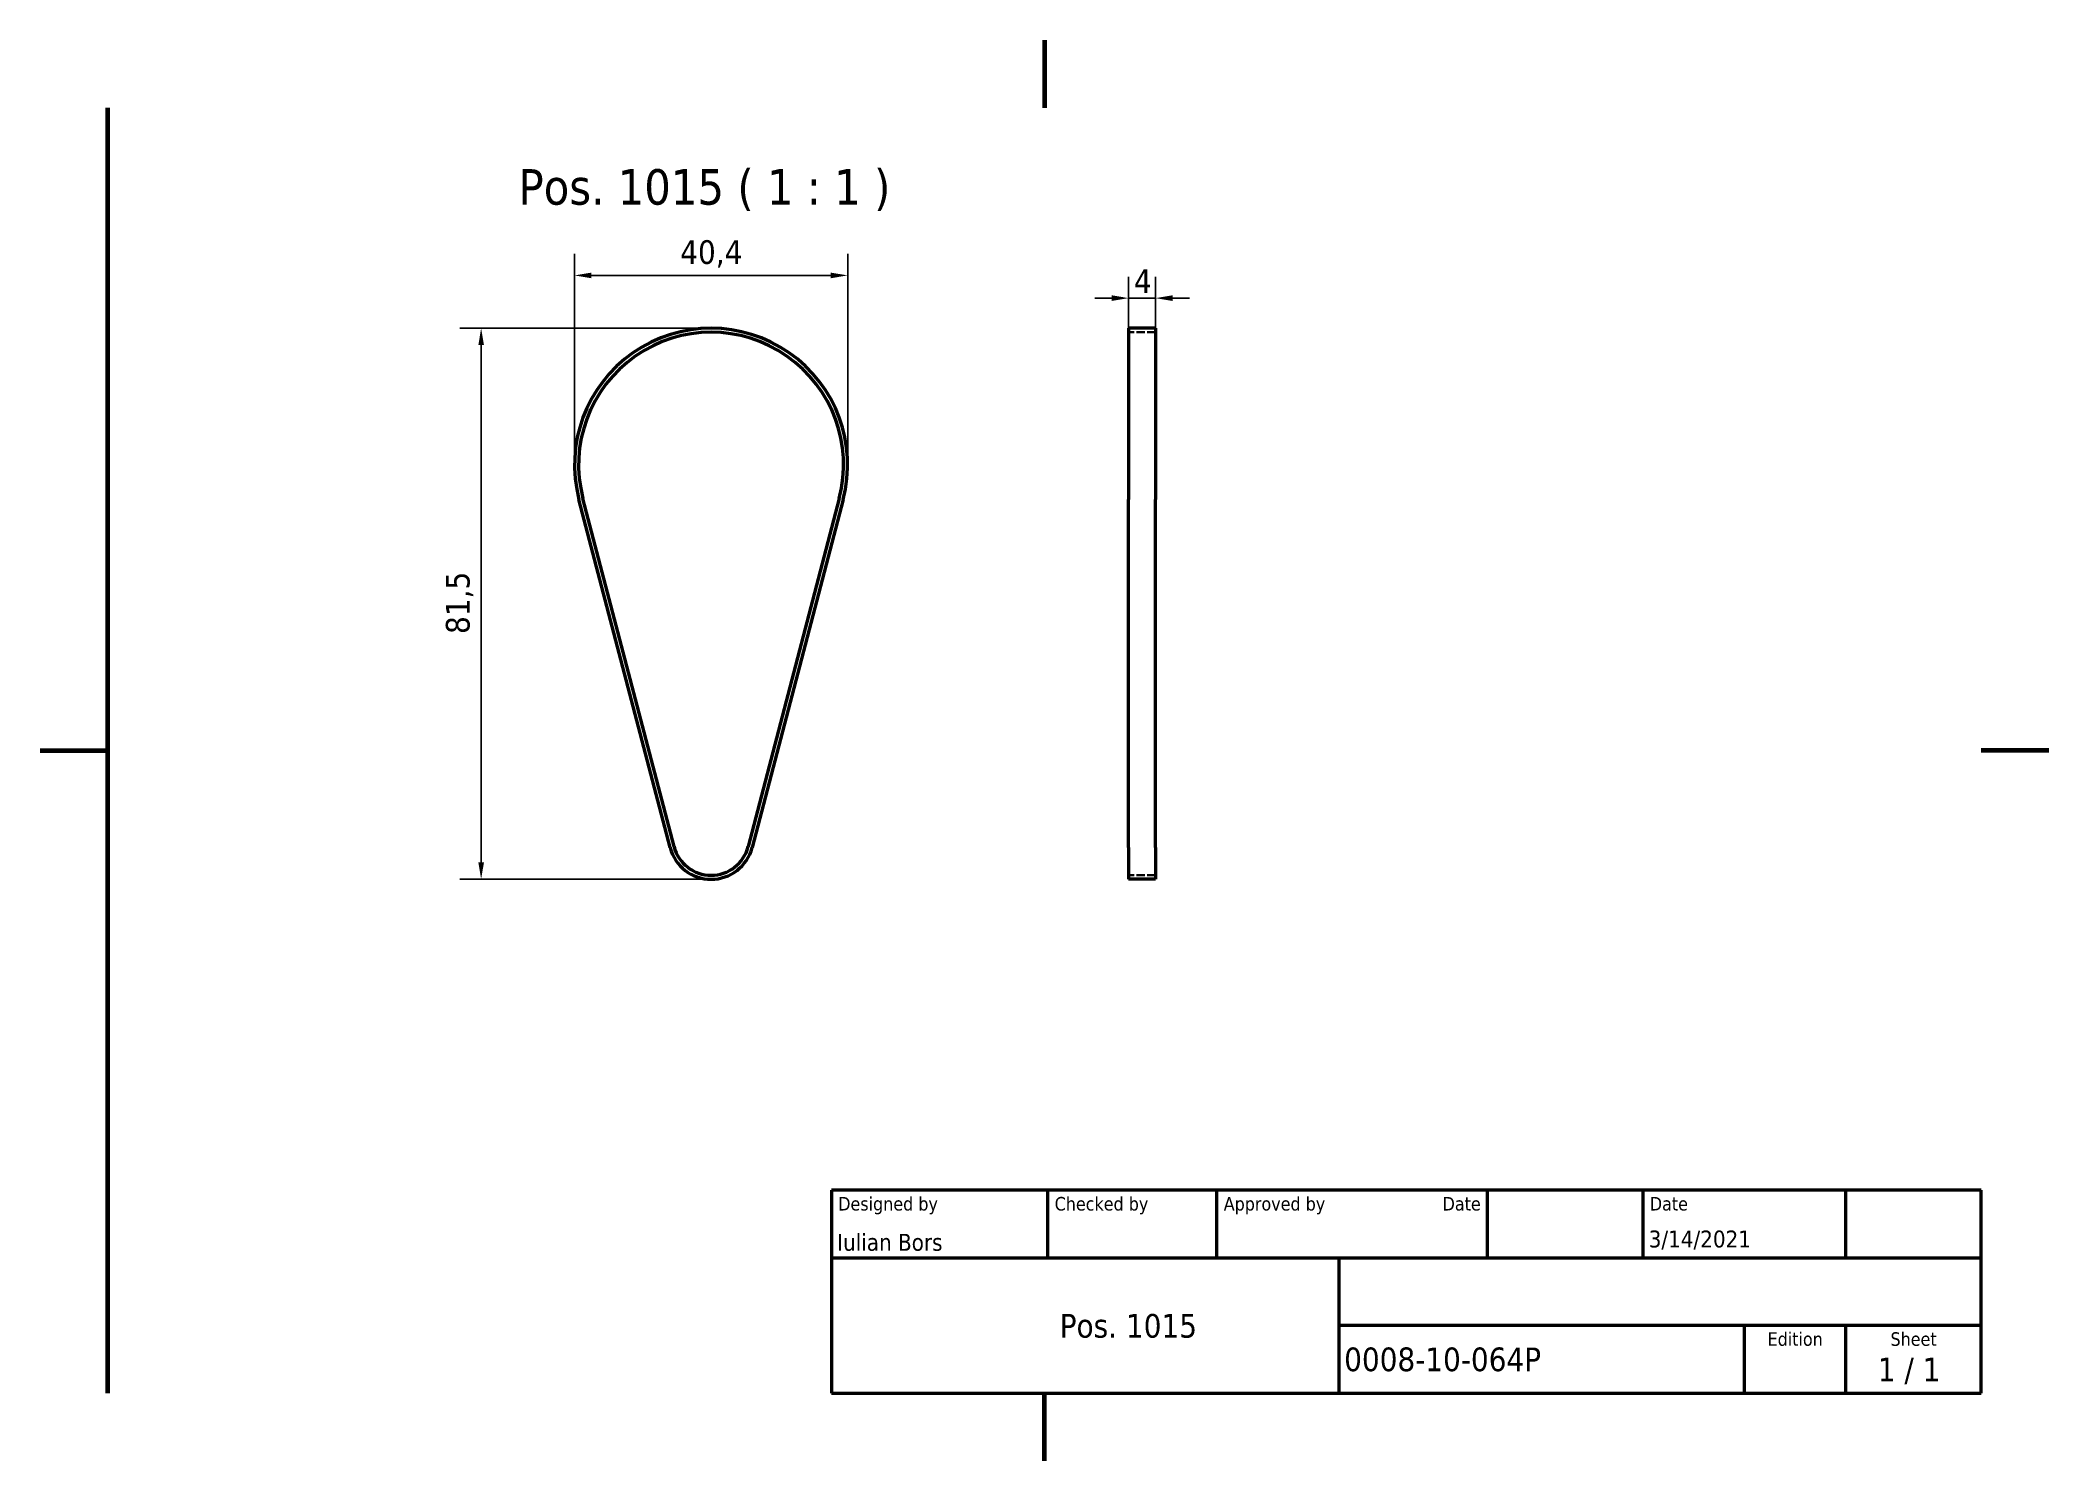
# Model space of a CAD drawing. Header units: millimetres. Extents: x 0 to 297, y 0 to 210.
import ezdxf
from ezdxf.enums import TextEntityAlignment as Align

# ---------------------------------------------------------------- set-up
doc = ezdxf.new("R2010")
doc.units = ezdxf.units.MM
doc.linetypes.add('DASHED', pattern=[0.2068, 0.1655, -0.0413])
for name, color, linetype, lineweight in [('Border (ISO)', 7, 'Continuous', 70), ('Dimension (ISO)', 7, 'Continuous', 25), ('Hidden (ISO)', 7, 'DASHED', 35), ('Symbol (ISO)', 7, 'Continuous', 25), ('Title (ISO)', 7, 'Continuous', 50), ('Visible (ISO)', 7, 'Continuous', 50)]:
    doc.layers.add(name, color=color, linetype=linetype, lineweight=lineweight)
doc.styles.add('Note Text (ISO)', font='tahoma.ttf')
doc.styles.add('Text Style39', font='tahoma.ttf')
doc.styles.add('Text Style41', font='tahoma.ttf')
doc.styles.add('Text Style42', font='tahoma.ttf')
doc.dimstyles.new('Default - Method 1b (ISO)', dxfattribs={"dimtxt": 3.5, "dimasz": 2.5, "dimexe": 3.175, "dimexo": 0, "dimgap": 0.762, "dimtad": 1, "dimtoh": 1, "dimrnd": 1e-08, "dimtxsty": 'Note Text (ISO)', "dimcen": 0.09, "dimdle": 10, "dimclrd": 256, "dimclre": 256, "dimclrt": 256, "dimazin": 2, "dimtfac": 1, "dimtmove": 0, "dimatfit": 3, "dimfxl": 0, "dimtolj": 1, "dimlwd": -1, "dimlwe": -1, "dimarcsym": 0})

# ---------------------------------------------------------------- blocks, each defined once
blk = doc.blocks.new('Borders Default Border')
at = {"layer": 'Border (ISO)', "flags": 128}
for points in [[(148.5, 210), (148.5, 200)], [(10, 10), (10, 200)], [(0, 105), (10, 105)], [(297, 105), (287, 105)], [(148.5, 0), (148.5, 10)]]:
    blk.add_lwpolyline(points, dxfattribs=at)
blk = doc.blocks.new('Title Blocks I.A.B')
at = {"layer": 'Title (ISO)'}
for p, q in [((270.07, 130), (100.07, 130)), ((100.07, 130), (100.07, 100)), ((132.07, 120), (132.07, 130)), ((157.07, 120), (157.07, 130)), ((197.07, 120), (197.07, 130)), ((220.07, 120), (220.07, 130)), ((250.07, 120), (250.07, 130)), ((270.07, 100), (270.07, 130)), ((100.07, 120), (270.07, 120)), ((175.07, 120), (175.07, 100)), ((270.07, 110), (175.07, 110)), ((235.07, 100), (235.07, 110)), ((250.07, 100), (250.07, 110)), ((100.07, 100), (270.07, 100))]:
    blk.add_line(p, q, dxfattribs=at)
at = {"layer": 'Title (ISO)', "style": 'Text Style41'}
for s, p in [('Designed by', (101.07, 129)), ('Checked by', (133.07, 129)), ('Approved by', (158.07, 129)), ('Date', (221.07, 129))]:
    blk.add_text(s, height=2, dxfattribs=at).set_placement(p, align=Align.TOP_LEFT)
blk.add_text('Date', height=2, dxfattribs=at).set_placement((196.07, 129), align=Align.TOP_RIGHT)
for s, p in [('Edition', (242.57, 109)), ('Sheet', (260.07, 109))]:
    blk.add_text(s, height=2, dxfattribs=at).set_placement(p, align=Align.TOP_CENTER)
at = {"layer": 'Title (ISO)', "style": 'Note Text (ISO)'}
blk.add_text('1 / 1 ', height=3.5, dxfattribs=at).set_placement((260.07, 103.5), align=Align.MIDDLE_CENTER)
at = {"layer": 'Title (ISO)'}
for tag, p, height, style in [('AUTHOR_001', (100.92, 121.05), 2.5, 'Text Style39'), ('CREATION_DATE_001', (220.91, 121.54), 2.5, 'Text Style39'), ('COMPANY_001', (118.07, 108.21), 3.5, 'Note Text (ISO)'), ('PART_NUMBER_001', (175.88, 103.25), 3.5, 'Note Text (ISO)')]:
    blk.add_attdef(tag, p, '', height=height, dxfattribs=dict(at, style=style))
at = {"layer": 'Title (ISO)', "style": 'Text Style39'}
for tag, p in [('CHECKED_BY', (133.07, 121)), ('ENG_APPROVED_BY', (158.07, 121))]:
    blk.add_attdef(tag, text='', height=2.5, dxfattribs=at).set_placement(p, align=Align.BOTTOM_LEFT)
blk.add_attdef('ENG_APPROVAL_DATE', text='', height=2.5, dxfattribs=at).set_placement((196.07, 121), align=Align.BOTTOM_RIGHT)
at = {"layer": 'Title (ISO)', "style": 'Note Text (ISO)'}
for tag, p in [('TITLE', (222.57, 115)), ('REVISION_NUMBER', (242.57, 103.5))]:
    blk.add_attdef(tag, text='', height=3.5, dxfattribs=at).set_placement(p, align=Align.MIDDLE_CENTER)
blk = doc.blocks.new('*D6')
at = {"layer": 'Defpoints', "color": 0}
for p in [(99.2, 167.42), (65.2, 85.96), (99.2, 85.96)]:
    blk.add_point(p, dxfattribs=at)
at = {"layer": 'Dimension (ISO)'}
for p, q in [((99.2, 167.42), (62.03, 167.42)), ((65.2, 164.92), (65.2, 88.46)), ((99.2, 85.96), (62.03, 85.96))]:
    blk.add_line(p, q, dxfattribs=at)
for points in [[(64.79, 164.92), (65.62, 164.92), (65.2, 167.42)], [(64.79, 88.46), (65.62, 88.46), (65.2, 85.96)]]:
    blk.add_solid(points, dxfattribs=at)
at = {"layer": 'Dimension (ISO)', "insert": (59.99, 122.23), "char_height": 3.5, "attachment_point": 1, "rotation": 90, "style": 'Note Text (ISO)'}
blk.add_mtext('\\A1;81,5', dxfattribs=at)
blk = doc.blocks.new('*D7')
at = {"layer": 'Defpoints', "color": 0}
for p in [(119.4, 175.23), (79.01, 147.23), (119.4, 147.23)]:
    blk.add_point(p, dxfattribs=at)
at = {"layer": 'Dimension (ISO)'}
for p, q in [((79.01, 147.23), (79.01, 178.4)), ((119.4, 147.23), (119.4, 178.4)), ((81.51, 175.23), (116.9, 175.23))]:
    blk.add_line(p, q, dxfattribs=at)
for points in [[(81.51, 175.64), (81.51, 174.81), (79.01, 175.23)], [(116.9, 175.64), (116.9, 174.81), (119.4, 175.23)]]:
    blk.add_solid(points, dxfattribs=at)
at = {"layer": 'Dimension (ISO)', "insert": (94.64, 180.43), "char_height": 3.5, "attachment_point": 1, "style": 'Note Text (ISO)'}
blk.add_mtext('\\A1;40,4', dxfattribs=at)
blk = doc.blocks.new('*D8')
at = {"layer": 'Defpoints', "color": 0}
for p in [(164.93, 171.87), (160.93, 142.11), (164.93, 142.11)]:
    blk.add_point(p, dxfattribs=at)
at = {"layer": 'Dimension (ISO)'}
for p, q in [((160.93, 142.11), (160.93, 175.04)), ((164.93, 142.11), (164.93, 175.04)), ((158.43, 171.87), (155.93, 171.87)), ((160.93, 171.87), (164.93, 171.87)), ((167.43, 171.87), (169.93, 171.87))]:
    blk.add_line(p, q, dxfattribs=at)
for points in [[(158.43, 172.29), (158.43, 171.45), (160.93, 171.87)], [(167.43, 172.29), (167.43, 171.45), (164.93, 171.87)]]:
    blk.add_solid(points, dxfattribs=at)
at = {"layer": 'Dimension (ISO)', "insert": (161.72, 176.13), "char_height": 3.5, "attachment_point": 1, "style": 'Note Text (ISO)'}
blk.add_mtext('\\A1;4', dxfattribs=at)

msp = doc.modelspace()

# ---------------------------------------------------------------- linework, layer by layer
at = {"layer": 'Hidden (ISO)', "ltscale": 7.615002}
for p, q in [((164.926, 166.821), (160.926, 166.821)), ((164.926, 86.559), (160.926, 86.559))]:
    msp.add_line(p, q, dxfattribs=at)
at = {"layer": 'Visible (ISO)'}
for p, q in [((160.926, 167.421), (160.926, 142.114)), ((164.926, 167.421), (160.926, 167.421)), ((164.926, 167.421), (164.926, 142.114)), ((93.14, 90.64), (79.668, 142.114)), ((93.721, 90.792), (80.248, 142.266)), ((118.16, 142.266), (104.688, 90.792)), ((118.741, 142.114), (105.268, 90.64)), ((160.926, 90.64), (160.926, 142.114)), ((164.926, 90.64), (164.926, 142.114)), ((160.926, 90.64), (160.926, 85.959)), ((164.926, 90.64), (164.926, 85.959)), ((164.926, 85.959), (160.926, 85.959))]:
    msp.add_line(p, q, dxfattribs=at)
for centre, radius, start, end in [((99.204, 147.227), 20.194, 345.33299, 194.66701), ((99.204, 147.227), 19.594, 345.33299, 194.66701), ((99.204, 92.227), 6.268, 194.66701, 345.33299), ((99.204, 92.227), 5.668, 194.66701, 345.33299)]:
    msp.add_arc(centre, radius, start, end, dxfattribs=at)

# ---------------------------------------------------------------- block references
msp.add_blockref('Borders Default Border', (0, 0))
msp.add_blockref('Title Blocks I.A.B', (16.929, -90)).add_auto_attribs({'PART_NUMBER_001': '0008-10-064P', 'COMPANY_001': '            Pos. 1015', 'AUTHOR_001': 'Iulian Bors', 'CREATION_DATE_001': '3/14/2021'})

# ---------------------------------------------------------------- texts
at = {"layer": 'Symbol (ISO)', "insert": (70.726, 184.746), "char_height": 5.24, "attachment_point": 7, "style": 'Text Style42'}
msp.add_mtext('Pos. 1015 ( 1 : 1 )', dxfattribs=at)

# ---------------------------------------------------------------- dimensions: what is measured, and where the dimension line sits
at = {"layer": 'Dimension (ISO)'}
for base, p1, p2, angle, picture, middle in [((119.399, 175.227), (79.01, 147.227), (119.399, 147.227), 180, '*D7', (99.204, 175.227)), ((65.204, 85.959), (99.204, 167.421), (99.204, 85.959), 90, '*D6', (65.204, 126.69))]:
    dim = msp.add_linear_dim(base=base, p1=p1, p2=p2, angle=angle, dimstyle='Default - Method 1b (ISO)', override={"dimgap": 0.762, "dimtoh": 0, "dimdec": 1, "dimtol": 0, "dimlim": 0, "dimtp": 0, "dimtm": 0, "dimtdec": 2, "dimtofl": 0, "dimatfit": 1}, dxfattribs=at)
    dim.commit()
    dim.dimension.update_dxf_attribs({"geometry": picture, "text_midpoint": middle, "dimtype": 160})
dim = msp.add_linear_dim(base=(164.926, 171.868), p1=(160.926, 142.114), p2=(164.926, 142.114), dimstyle='Default - Method 1b (ISO)', override={"dimgap": 0.762, "dimtoh": 0, "dimdec": 2, "dimtol": 0, "dimlim": 0, "dimtp": 0, "dimtm": 0, "dimtdec": 2, "dimtofl": 1, "dimatfit": 1}, dxfattribs=at)
dim.commit()
dim.dimension.update_dxf_attribs({"geometry": '*D8', "text_midpoint": (162.926, 171.868), "dimtype": 160})

doc.saveas('drawing.dxf')
